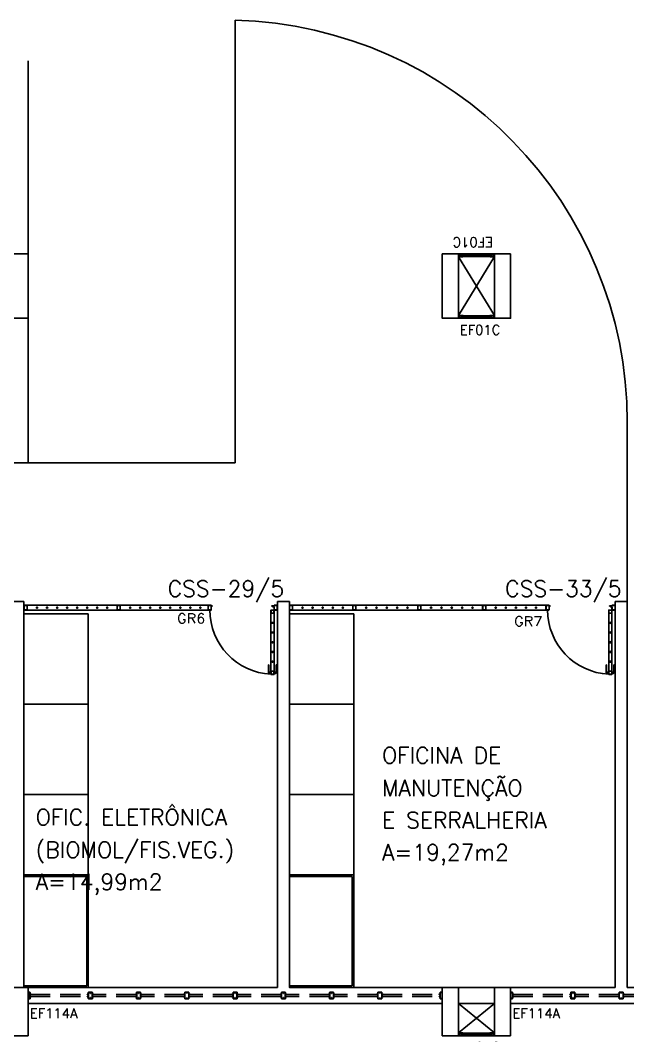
# Model space of a CAD drawing. Header units: millimetres. Extents: x 2046 to 2564, y 885 to 1120.
# Drawn here: x 2259.62 to 2267.17, y 949.25 to 961.88 of the extents above; entities that cross this region are included whole.
import ezdxf

# ---------------------------------------------------------------- set-up
doc = ezdxf.new("R2010")
doc.units = ezdxf.units.MM
doc.header["$LTSCALE"] = 10
doc.linetypes.add('HIDDEN', pattern=[0.375, 0.25, -0.125])
for name, color, linetype in [('AR-ALV', 2, 'Continuous'), ('AR-BANCADAS', 1, 'Continuous'), ('AR-ESQ', 1, 'Continuous'), ('AR-ESTC', 3, 'Continuous'), ('AR-PISO', 1, 'Continuous'), ('AR-PORTA', 1, 'Continuous'), ('AR-SHAFT', 1, 'Continuous'), ('BC- VISTA', 1, 'Continuous'), ('DT-ESQ-PERFIL CADEIRA-C', 2, 'Continuous'), ('DT-ESQ-PERFIL CADEIRA-V', 1, 'Continuous'), ('DT-ESQ-VENEZIANA-C', 1, 'Continuous'), ('DT-ESQ-VENEZIANA-V', 1, 'Continuous'), ('DT-ESQ-VIDRO-PROJ', 1, 'HIDDEN'), ('DT-TXTESQ', 2, 'Continuous'), ('DT-TXTMOD', 1, 'Continuous'), ('ENDEREÇO', 2, 'Continuous'), ('esq-c', 1, 'Continuous'), ('maçaneta', 1, 'Continuous'), ('mov', 1, 'Continuous'), ('PM-TXT', 2, 'Continuous'), ('porta-c', 1, 'Continuous'), ('porta-v', 2, 'Continuous'), ('Área', 2, 'Continuous')]:
    doc.layers.add(name, color=color, linetype=linetype)
doc.styles.add('S10', font='simplex.shx', dxfattribs={"height": 0.1})
doc.styles.add('S12', font='simplex.shx', dxfattribs={"width": 1.1, "height": 0.12})
doc.styles.add('UNB-100', font='simplex.shx', dxfattribs={"height": 0.2})
doc.styles.add('UNB1-100', font='simplex.shx', dxfattribs={"height": 0.2})

# ---------------------------------------------------------------- blocks, each defined once
blk = doc.blocks.new('gr6-met-01p')
at = {"layer": 'esq-c'}
for p, q in [((-3.15, 0.028), (-3.15, -0.028)), ((-3.148, 0.03), (-3.112, 0.03)), ((-3.112, 0.028), (-3.148, 0.028)), ((-3.148, -0.028), (-3.148, 0.028)), ((-3.112, -0.028), (-3.112, 0.028)), ((-3.11, 0.028), (-3.11, -0.028)), ((-1.993, 0.028), (-1.993, -0.028)), ((-1.991, -0.028), (-1.991, 0.028)), ((-1.99, 0.03), (-1.955, 0.03)), ((-1.955, 0.028), (-1.99, 0.028)), ((-1.954, -0.028), (-1.954, 0.028)), ((-1.953, 0.028), (-1.953, -0.028)), ((-0.861, 0.028), (-0.861, -0.028)), ((-0.859, -0.028), (-0.859, 0.028)), ((-0.858, 0.03), (-0.823, 0.03)), ((-0.823, 0.028), (-0.858, 0.028)), ((-0.822, 0.022), (-0.822, 0.028)), ((-0.822, -0.028), (-0.822, 0.018)), ((-0.821, 0.028), (-0.821, 0.022)), ((-0.821, 0.018), (-0.821, -0.028)), ((-0.82, 0.022), (-0.811, 0.022)), ((-0.82, 0.02), (-0.811, 0.02)), ((-0.811, 0.019), (-0.82, 0.019)), ((-0.041, 0.022), (-0.069, 0.022)), ((-0.041, 0.02), (-0.069, 0.02)), ((-0.069, 0.019), (-0.06, 0.019)), ((-0.059, 0.018), (-0.059, 0.012)), ((-0.058, 0.018), (-0.058, 0.012)), ((-0.041, 0.011), (-0.057, 0.011)), ((-0.041, 0.01), (-0.057, 0.01)), ((-0.04, 0.028), (-0.04, 0.022)), ((-0.04, 0.009), (-0.04, -0.028)), ((-0.002, 0.03), (-0.038, 0.03)), ((-0.038, 0.028), (-0.002, 0.028)), ((-0.038, 0.022), (-0.038, 0.028)), ((-0.038, -0.028), (-0.038, 0.009)), ((-0.002, -0.028), (-0.002, 0.028)), ((0, 0.028), (0, -0.028)), ((-3.112, -0.029), (-3.148, -0.029)), ((-3.148, -0.03), (-3.112, -0.03)), ((-1.955, -0.029), (-1.99, -0.029)), ((-1.99, -0.03), (-1.955, -0.03)), ((-0.823, -0.029), (-0.858, -0.029)), ((-0.858, -0.03), (-0.823, -0.03)), ((-0.081, -0.069), (-0.081, -0.033)), ((-0.043, -0.031), (-0.079, -0.031)), ((-0.079, -0.032), (-0.043, -0.032)), ((-0.079, -0.033), (-0.079, -0.069)), ((-0.079, -0.069), (-0.043, -0.069)), ((-0.043, -0.071), (-0.079, -0.071)), ((-0.042, -0.033), (-0.042, -0.069)), ((-0.041, -0.069), (-0.041, -0.033)), ((-0.038, -0.029), (-0.002, -0.029)), ((-0.002, -0.03), (-0.038, -0.03)), ((-0.081, -0.793), (-0.081, -0.829)), ((-0.043, -0.791), (-0.079, -0.791)), ((-0.079, -0.792), (-0.043, -0.792)), ((-0.079, -0.829), (-0.079, -0.793)), ((-0.079, -0.829), (-0.043, -0.829)), ((-0.043, -0.831), (-0.079, -0.831)), ((-0.042, -0.829), (-0.042, -0.793)), ((-0.041, -0.793), (-0.041, -0.829))]:
    blk.add_line(p, q, dxfattribs=at)
for centre, radius, start, end in [((-3.148, 0.028), 0.00225, 90, 180), ((-3.148, 0.028), 0.00075, 90, 180), ((-3.112, 0.028), 0.00225, 360, 90), ((-3.112, 0.028), 0.00075, 360, 90), ((-1.99, 0.028), 0.00225, 90, 180), ((-1.99, 0.028), 0.00075, 90, 180), ((-1.955, 0.028), 0.00225, 360, 90), ((-1.955, 0.028), 0.00075, 360, 90), ((-0.858, 0.028), 0.00225, 90, 180), ((-0.858, 0.028), 0.00075, 90, 180), ((-0.823, 0.028), 0.00225, 360, 90), ((-0.823, 0.028), 0.00075, 360, 90), ((-0.82, 0.022), 0.00225, 180, 270), ((-0.82, 0.018), 0.00225, 90, 180), ((-0.82, 0.022), 0.00075, 180, 270), ((-0.82, 0.018), 0.00075, 90, 180), ((-0.811, 0.02), 0.0015, 270, 90), ((-0.069, 0.02), 0.0015, 90, 270), ((-0.06, 0.018), 0.00225, 0, 90), ((-0.06, 0.018), 0.00075, 0, 90), ((-0.057, 0.012), 0.00225, 180, 270), ((-0.057, 0.012), 0.00075, 180, 270), ((-0.041, 0.022), 0.00225, 270.0025, 0), ((-0.041, 0.022), 0.00075, 270, 0), ((-0.041, 0.009), 0.00225, 0, 90), ((-0.041, 0.009), 0.00075, 0, 90), ((-0.038, 0.028), 0.00225, 90, 180), ((-0.038, 0.028), 0.00075, 90, 180), ((-0.002, 0.028), 0.00225, 360, 90), ((-0.002, 0.028), 0.00075, 360, 90), ((-3.148, -0.028), 0.00225, 180, 270), ((-3.148, -0.028), 0.00075, 180, 270), ((-3.112, -0.028), 0.00075, 270, 0), ((-3.112, -0.028), 0.00225, 270, 0), ((-1.99, -0.028), 0.00225, 180, 270), ((-1.99, -0.028), 0.00075, 180, 270), ((-1.955, -0.028), 0.00225, 270, 0), ((-1.955, -0.028), 0.00075, 270, 0), ((-0.858, -0.028), 0.00225, 180, 270), ((-0.858, -0.028), 0.00075, 180, 270), ((-0.823, -0.028), 0.00075, 270, 0), ((-0.823, -0.028), 0.00225, 270, 0), ((-0.079, -0.033), 0.00225, 90, 180), ((-0.079, -0.069), 0.00225, 180, 270), ((-0.079, -0.033), 0.00075, 90, 180), ((-0.079, -0.069), 0.00075, 180, 270), ((-0.043, -0.033), 0.00225, 360, 90), ((-0.043, -0.033), 0.00075, 360, 90), ((-0.043, -0.069), 0.00075, 270, 0), ((-0.043, -0.069), 0.00225, 270, 0), ((-0.038, -0.028), 0.00225, 180, 270), ((-0.038, -0.028), 0.00075, 180, 270), ((-0.002, -0.028), 0.00225, 270, 0), ((-0.002, -0.028), 0.00075, 270, 0), ((-0.079, -0.793), 0.00225, 90, 180), ((-0.079, -0.829), 0.00225, 180, 270), ((-0.079, -0.793), 0.00075, 90, 180), ((-0.079, -0.829), 0.00075, 180, 270), ((-0.043, -0.793), 0.00225, 360, 90), ((-0.043, -0.793), 0.00075, 360, 90), ((-0.043, -0.829), 0.00075, 270, 0), ((-0.043, -0.829), 0.00225, 270, 0)]:
    blk.add_arc(centre, radius, start, end, dxfattribs=at)
at = {"layer": 'maçaneta'}
for p, q in [((-0.111, -0.711), (-0.111, -0.811)), ((-0.106, -0.711), (-0.111, -0.711)), ((-0.106, -0.711), (-0.106, -0.811)), ((-0.016, -0.711), (-0.016, -0.811)), ((-0.016, -0.711), (-0.011, -0.711)), ((-0.011, -0.711), (-0.011, -0.811)), ((-0.106, -0.811), (-0.111, -0.811)), ((-0.111, -0.811), (-0.101, -0.821)), ((-0.081, -0.801), (-0.106, -0.801)), ((-0.081, -0.821), (-0.101, -0.821)), ((-0.041, -0.801), (-0.016, -0.801)), ((-0.041, -0.821), (-0.021, -0.821)), ((-0.011, -0.811), (-0.021, -0.821)), ((-0.016, -0.811), (-0.011, -0.811))]:
    blk.add_line(p, q, dxfattribs=at)
at = {"layer": 'mov'}
blk.add_arc((-0.039, -0.029), 0.801, 180.0063, 267.0203, dxfattribs=at)
at = {"layer": 'porta-c'}
for centre, radius in [((-2.988, 0), 0.0075), ((-2.988, 0), 0.005), ((-2.863, 0), 0.0075), ((-2.863, 0), 0.005), ((-2.738, 0), 0.0075), ((-2.738, 0), 0.005), ((-2.614, 0), 0.0075), ((-2.614, 0), 0.005), ((-2.489, 0), 0.0075), ((-2.489, 0), 0.005), ((-2.364, 0), 0.0075), ((-2.364, 0), 0.005), ((-2.24, 0), 0.0075), ((-2.24, 0), 0.005), ((-2.115, 0), 0.0075), ((-2.115, 0), 0.005), ((-1.83, 0), 0.0075), ((-1.83, 0), 0.005), ((-1.705, 0), 0.0075), ((-1.705, 0), 0.005), ((-1.581, 0), 0.0075), ((-1.581, 0), 0.005), ((-1.456, 0), 0.0075), ((-1.456, 0), 0.005), ((-1.332, 0), 0.0075), ((-1.332, 0), 0.005), ((-1.207, 0), 0.0075), ((-1.207, 0), 0.005), ((-1.082, 0), 0.0075), ((-1.082, 0), 0.005), ((-0.958, 0), 0.0075), ((-0.958, 0), 0.005), ((-0.061, -0.189), 0.0075), ((-0.061, -0.189), 0.005), ((-0.061, -0.31), 0.0075), ((-0.061, -0.31), 0.005), ((-0.061, -0.431), 0.0075), ((-0.061, -0.431), 0.005), ((-0.061, -0.551), 0.0075), ((-0.061, -0.551), 0.005), ((-0.061, -0.672), 0.0075), ((-0.061, -0.672), 0.005)]:
    blk.add_circle(centre, radius, dxfattribs=at)
at = {"layer": 'porta-v'}
for p, q in [((-1.99, 0.03), (-3.112, 0.03)), ((-0.859, 0.03), (-1.955, 0.03)), ((-1.99, -0.03), (-3.112, -0.03)), ((-0.859, -0.03), (-1.955, -0.03)), ((-0.081, -0.069), (-0.081, -0.793)), ((-0.041, -0.069), (-0.041, -0.793))]:
    blk.add_line(p, q, dxfattribs=at)
at = {"layer": 'PM-TXT', "style": 'S12', "width": 1.1}
blk.add_attdef('GR', (-0.422, -0.31), '', height=0.12, dxfattribs=at)
at = {"layer": 'PM-TXT', "style": 'S12', "width": 1.1, "flags": 1}
for tag, p in [('LARGURA', (-0.422, -0.51)), ('FERRAGEM', (-0.422, -0.714))]:
    blk.add_attdef(tag, p, '', height=0.12, dxfattribs=at)
blk = doc.blocks.new('gr7-met-01p')
at = {"layer": 'esq-c'}
for p, q in [((-4.05, 0.028), (-4.05, -0.028)), ((-4.048, 0.03), (-4.012, 0.03)), ((-4.012, 0.028), (-4.048, 0.028)), ((-4.048, -0.028), (-4.048, 0.028)), ((-4.012, -0.028), (-4.012, 0.028)), ((-4.01, 0.028), (-4.01, -0.028)), ((-3.263, 0.028), (-3.263, -0.028)), ((-3.261, -0.028), (-3.261, 0.028)), ((-3.26, 0.03), (-3.225, 0.03)), ((-3.225, 0.028), (-3.26, 0.028)), ((-3.224, -0.028), (-3.224, 0.028)), ((-3.223, 0.028), (-3.223, -0.028)), ((-2.455, 0.028), (-2.455, -0.028)), ((-2.454, -0.028), (-2.454, 0.028)), ((-2.453, 0.03), (-2.418, 0.03)), ((-2.418, 0.028), (-2.453, 0.028)), ((-2.417, -0.028), (-2.417, 0.028)), ((-2.415, 0.028), (-2.415, -0.028)), ((-1.648, 0.028), (-1.648, -0.028)), ((-1.647, -0.028), (-1.647, 0.028)), ((-1.646, 0.03), (-1.61, 0.03)), ((-1.61, 0.028), (-1.646, 0.028)), ((-1.61, -0.028), (-1.61, 0.028)), ((-1.608, 0.028), (-1.608, -0.028)), ((-0.861, 0.028), (-0.861, -0.028)), ((-0.859, -0.028), (-0.859, 0.028)), ((-0.858, 0.03), (-0.823, 0.03)), ((-0.823, 0.028), (-0.858, 0.028)), ((-0.822, 0.022), (-0.822, 0.028)), ((-0.822, -0.028), (-0.822, 0.018)), ((-0.821, 0.028), (-0.821, 0.022)), ((-0.821, 0.018), (-0.821, -0.028)), ((-0.82, 0.022), (-0.811, 0.022)), ((-0.82, 0.02), (-0.811, 0.02)), ((-0.811, 0.019), (-0.82, 0.019)), ((-0.041, 0.022), (-0.069, 0.022)), ((-0.041, 0.02), (-0.069, 0.02)), ((-0.069, 0.019), (-0.06, 0.019)), ((-0.059, 0.018), (-0.059, 0.012)), ((-0.058, 0.018), (-0.058, 0.012)), ((-0.041, 0.011), (-0.057, 0.011)), ((-0.041, 0.01), (-0.057, 0.01)), ((-0.04, 0.028), (-0.04, 0.022)), ((-0.04, 0.009), (-0.04, -0.028)), ((-0.002, 0.03), (-0.038, 0.03)), ((-0.038, 0.028), (-0.002, 0.028)), ((-0.038, 0.022), (-0.038, 0.028)), ((-0.038, -0.028), (-0.038, 0.009)), ((-0.002, -0.028), (-0.002, 0.028)), ((0, 0.028), (0, -0.028)), ((-4.012, -0.029), (-4.048, -0.029)), ((-4.048, -0.03), (-4.012, -0.03)), ((-3.225, -0.029), (-3.26, -0.029)), ((-3.26, -0.03), (-3.225, -0.03)), ((-2.418, -0.029), (-2.453, -0.029)), ((-2.453, -0.03), (-2.418, -0.03)), ((-1.61, -0.029), (-1.646, -0.029)), ((-1.646, -0.03), (-1.61, -0.03)), ((-0.823, -0.029), (-0.858, -0.029)), ((-0.858, -0.03), (-0.823, -0.03)), ((-0.081, -0.069), (-0.081, -0.033)), ((-0.043, -0.031), (-0.079, -0.031)), ((-0.079, -0.032), (-0.043, -0.032)), ((-0.079, -0.033), (-0.079, -0.069)), ((-0.079, -0.069), (-0.043, -0.069)), ((-0.043, -0.071), (-0.079, -0.071)), ((-0.042, -0.033), (-0.042, -0.069)), ((-0.041, -0.069), (-0.041, -0.033)), ((-0.038, -0.029), (-0.002, -0.029)), ((-0.002, -0.03), (-0.038, -0.03)), ((-0.081, -0.793), (-0.081, -0.829)), ((-0.043, -0.791), (-0.079, -0.791)), ((-0.079, -0.792), (-0.043, -0.792)), ((-0.079, -0.829), (-0.079, -0.793)), ((-0.079, -0.829), (-0.043, -0.829)), ((-0.043, -0.831), (-0.079, -0.831)), ((-0.042, -0.829), (-0.042, -0.793)), ((-0.041, -0.793), (-0.041, -0.829))]:
    blk.add_line(p, q, dxfattribs=at)
for centre, radius, start, end in [((-4.048, 0.028), 0.00225, 90, 180), ((-4.048, 0.028), 0.00075, 90, 180), ((-4.012, 0.028), 0.00225, 360, 90), ((-4.012, 0.028), 0.00075, 360, 90), ((-3.26, 0.028), 0.00225, 90, 180), ((-3.26, 0.028), 0.00075, 90, 180), ((-3.225, 0.028), 0.00225, 360, 90), ((-3.225, 0.028), 0.00075, 360, 90), ((-2.453, 0.028), 0.00225, 90, 180), ((-2.453, 0.028), 0.00075, 90, 180), ((-2.418, 0.028), 0.00225, 360, 90), ((-2.418, 0.028), 0.00075, 360, 90), ((-1.646, 0.028), 0.00225, 90, 180), ((-1.646, 0.028), 0.00075, 90, 180), ((-1.61, 0.028), 0.00225, 360, 90), ((-1.61, 0.028), 0.00075, 360, 90), ((-0.858, 0.028), 0.00225, 90, 180), ((-0.858, 0.028), 0.00075, 90, 180), ((-0.823, 0.028), 0.00225, 360, 90), ((-0.823, 0.028), 0.00075, 360, 90), ((-0.82, 0.022), 0.00225, 180, 270), ((-0.82, 0.018), 0.00225, 90, 180), ((-0.82, 0.022), 0.00075, 180, 270), ((-0.82, 0.018), 0.00075, 90, 180), ((-0.811, 0.02), 0.0015, 270, 90), ((-0.069, 0.02), 0.0015, 90, 270), ((-0.06, 0.018), 0.00225, 0, 90), ((-0.06, 0.018), 0.00075, 0, 90), ((-0.057, 0.012), 0.00225, 180, 270), ((-0.057, 0.012), 0.00075, 180, 270), ((-0.041, 0.022), 0.00225, 270.0025, 0), ((-0.041, 0.022), 0.00075, 270, 0), ((-0.041, 0.009), 0.00225, 0, 90), ((-0.041, 0.009), 0.00075, 0, 90), ((-0.038, 0.028), 0.00225, 90, 180), ((-0.038, 0.028), 0.00075, 90, 180), ((-0.002, 0.028), 0.00225, 360, 90), ((-0.002, 0.028), 0.00075, 360, 90), ((-4.048, -0.028), 0.00225, 180, 270), ((-4.048, -0.028), 0.00075, 180, 270), ((-4.012, -0.028), 0.00075, 270, 0), ((-4.012, -0.028), 0.00225, 270, 0), ((-3.26, -0.028), 0.00225, 180, 270), ((-3.26, -0.028), 0.00075, 180, 270), ((-3.225, -0.028), 0.00075, 270, 0), ((-3.225, -0.028), 0.00225, 270, 0), ((-2.453, -0.028), 0.00225, 180, 270), ((-2.453, -0.028), 0.00075, 180, 270), ((-2.418, -0.028), 0.00075, 270, 0), ((-2.418, -0.028), 0.00225, 270, 0), ((-1.646, -0.028), 0.00225, 180, 270), ((-1.646, -0.028), 0.00075, 180, 270), ((-1.61, -0.028), 0.00075, 270, 0), ((-1.61, -0.028), 0.00225, 270, 0), ((-0.858, -0.028), 0.00225, 180, 270), ((-0.858, -0.028), 0.00075, 180, 270), ((-0.823, -0.028), 0.00075, 270, 0), ((-0.823, -0.028), 0.00225, 270, 0), ((-0.079, -0.033), 0.00225, 90, 180), ((-0.079, -0.069), 0.00225, 180, 270), ((-0.079, -0.033), 0.00075, 90, 180), ((-0.079, -0.069), 0.00075, 180, 270), ((-0.043, -0.033), 0.00225, 360, 90), ((-0.043, -0.033), 0.00075, 360, 90), ((-0.043, -0.069), 0.00075, 270, 0), ((-0.043, -0.069), 0.00225, 270, 0), ((-0.038, -0.028), 0.00225, 180, 270), ((-0.038, -0.028), 0.00075, 180, 270), ((-0.002, -0.028), 0.00225, 270, 0), ((-0.002, -0.028), 0.00075, 270, 0), ((-0.079, -0.793), 0.00225, 90, 180), ((-0.079, -0.829), 0.00225, 180, 270), ((-0.079, -0.793), 0.00075, 90, 180), ((-0.079, -0.829), 0.00075, 180, 270), ((-0.043, -0.793), 0.00225, 360, 90), ((-0.043, -0.793), 0.00075, 360, 90), ((-0.043, -0.829), 0.00075, 270, 0), ((-0.043, -0.829), 0.00225, 270, 0)]:
    blk.add_arc(centre, radius, start, end, dxfattribs=at)
at = {"layer": 'maçaneta'}
for p, q in [((-0.111, -0.711), (-0.111, -0.811)), ((-0.106, -0.711), (-0.111, -0.711)), ((-0.106, -0.711), (-0.106, -0.811)), ((-0.016, -0.711), (-0.016, -0.811)), ((-0.016, -0.711), (-0.011, -0.711)), ((-0.011, -0.711), (-0.011, -0.811)), ((-0.106, -0.811), (-0.111, -0.811)), ((-0.111, -0.811), (-0.101, -0.821)), ((-0.081, -0.801), (-0.106, -0.801)), ((-0.081, -0.821), (-0.101, -0.821)), ((-0.041, -0.801), (-0.016, -0.801)), ((-0.041, -0.821), (-0.021, -0.821)), ((-0.011, -0.811), (-0.021, -0.821)), ((-0.016, -0.811), (-0.011, -0.811))]:
    blk.add_line(p, q, dxfattribs=at)
at = {"layer": 'mov'}
blk.add_arc((-0.039, -0.029), 0.801, 180.0063, 267.0203, dxfattribs=at)
at = {"layer": 'porta-c'}
for centre, radius in [((-3.887, 0), 0.0075), ((-3.887, 0), 0.005), ((-3.762, 0), 0.0075), ((-3.762, 0), 0.005), ((-3.636, 0), 0.0075), ((-3.636, 0), 0.005), ((-3.511, 0), 0.0075), ((-3.511, 0), 0.005), ((-3.386, 0), 0.0075), ((-3.386, 0), 0.005), ((-3.096, 0), 0.0075), ((-3.096, 0), 0.005), ((-2.968, 0), 0.0075), ((-2.968, 0), 0.005), ((-2.839, 0), 0.0075), ((-2.839, 0), 0.005), ((-2.71, 0), 0.0075), ((-2.71, 0), 0.005), ((-2.582, 0), 0.0075), ((-2.582, 0), 0.005), ((-2.289, 0), 0.0075), ((-2.289, 0), 0.005), ((-2.16, 0), 0.0075), ((-2.16, 0), 0.005), ((-2.032, 0), 0.0075), ((-2.032, 0), 0.005), ((-1.903, 0), 0.0075), ((-1.903, 0), 0.005), ((-1.774, 0), 0.0075), ((-1.774, 0), 0.005), ((-1.485, 0), 0.0075), ((-1.485, 0), 0.005), ((-1.36, 0), 0.0075), ((-1.36, 0), 0.005), ((-1.234, 0), 0.0075), ((-1.234, 0), 0.005), ((-1.109, 0), 0.0075), ((-1.109, 0), 0.005), ((-0.984, 0), 0.0075), ((-0.984, 0), 0.005), ((-0.061, -0.189), 0.0075), ((-0.061, -0.189), 0.005), ((-0.061, -0.31), 0.0075), ((-0.061, -0.31), 0.005), ((-0.061, -0.431), 0.0075), ((-0.061, -0.431), 0.005), ((-0.061, -0.551), 0.0075), ((-0.061, -0.551), 0.005), ((-0.061, -0.672), 0.0075), ((-0.061, -0.672), 0.005)]:
    blk.add_circle(centre, radius, dxfattribs=at)
at = {"layer": 'porta-v'}
for p, q in [((-3.26, 0.03), (-4.012, 0.03)), ((-2.453, 0.03), (-3.225, 0.03)), ((-1.646, 0.03), (-2.418, 0.03)), ((-0.858, 0.03), (-1.61, 0.03)), ((-3.26, -0.03), (-4.012, -0.03)), ((-2.453, -0.03), (-3.225, -0.03)), ((-1.646, -0.03), (-2.418, -0.03)), ((-0.858, -0.03), (-1.61, -0.03)), ((-0.081, -0.069), (-0.081, -0.793)), ((-0.041, -0.069), (-0.041, -0.793))]:
    blk.add_line(p, q, dxfattribs=at)
at = {"layer": 'PM-TXT', "style": 'S12', "width": 1.1}
blk.add_attdef('GR', (-0.422, -0.276), '', height=0.12, dxfattribs=at)
at = {"layer": 'PM-TXT', "style": 'S12', "width": 1.1, "flags": 1}
for tag, p in [('LARGURA', (-0.422, -0.476)), ('FERRAGEM', (-0.422, -0.681))]:
    blk.add_attdef(tag, p, '', height=0.12, dxfattribs=at)
blk = doc.blocks.new('EF114A-P')
at = {"layer": 'DT-ESQ-VIDRO-PROJ', "ltscale": 0.1}
for p, q in [((0.026, -0.087), (0.748, -0.087)), ((0.026, -0.113), (0.748, -0.113)), ((0.026, -0.114), (0.748, -0.114)), ((1.348, -0.087), (0.801, -0.087)), ((1.348, -0.113), (0.801, -0.113)), ((1.348, -0.114), (0.801, -0.114)), ((1.948, -0.087), (1.401, -0.087)), ((1.948, -0.113), (1.401, -0.113)), ((1.948, -0.114), (1.401, -0.114)), ((2.548, -0.087), (2.001, -0.087)), ((2.548, -0.113), (2.001, -0.113)), ((2.548, -0.114), (2.001, -0.114)), ((3.148, -0.087), (2.601, -0.087)), ((3.148, -0.113), (2.601, -0.113)), ((3.148, -0.114), (2.601, -0.114)), ((3.748, -0.087), (3.201, -0.087)), ((3.748, -0.113), (3.201, -0.113)), ((3.748, -0.114), (3.201, -0.114)), ((4.348, -0.087), (3.801, -0.087)), ((4.348, -0.113), (3.801, -0.113)), ((4.348, -0.114), (3.801, -0.114)), ((4.401, -0.087), (5.123, -0.087)), ((4.401, -0.113), (5.123, -0.113)), ((4.401, -0.114), (5.123, -0.114))]:
    blk.add_line(p, q, dxfattribs=at)
for points in [[(0.025, -0.123), (0.025, -0.086), (0.038, -0.086, 1), (0.038, -0.083), (0.025, -0.083), (0.025, -0.062, 0.414214), (0.023, -0.06), (0.001, -0.06, 0.414214), (0, -0.062), (0, -0.075), (0.001, -0.075), (0.001, -0.062), (0.023, -0.062), (0.023, -0.083, 0.414214), (0.025, -0.084, 0.414214), (0.023, -0.086), (0.023, -0.123), (0.023, -0.139), (0.001, -0.139), (0.001, -0.125), (0, -0.125), (0, -0.139, 0.414214), (0.001, -0.14), (0.023, -0.14, 0.414214), (0.025, -0.139)], [(0.04, -0.086), (0.026, -0.086, 0.414214), (0.025, -0.087), (0.025, -0.114, 0.414214), (0.026, -0.116), (0.04, -0.116), (0.04, -0.114), (0.026, -0.114), (0.026, -0.087), (0.04, -0.087)], [(0.75, -0.123), (0.75, -0.086), (0.737, -0.086, -1), (0.737, -0.083), (0.75, -0.083), (0.75, -0.062, -0.414214), (0.751, -0.06), (0.773, -0.06, -0.414214), (0.775, -0.062), (0.775, -0.075), (0.773, -0.075), (0.773, -0.062), (0.751, -0.062), (0.751, -0.083, -0.414214), (0.75, -0.084, -0.414214), (0.751, -0.086), (0.751, -0.123), (0.751, -0.139), (0.773, -0.139), (0.773, -0.125), (0.775, -0.125), (0.775, -0.139, -0.414214), (0.773, -0.14), (0.751, -0.14, -0.414214), (0.75, -0.139)], [(0.735, -0.086), (0.748, -0.086, -0.414214), (0.75, -0.087), (0.75, -0.114, -0.414214), (0.748, -0.116), (0.735, -0.116), (0.735, -0.114), (0.748, -0.114), (0.748, -0.087), (0.735, -0.087)], [(0.8, -0.123), (0.8, -0.086), (0.813, -0.086, 1), (0.813, -0.083), (0.8, -0.083), (0.8, -0.062, 0.414214), (0.798, -0.06), (0.776, -0.06, 0.414214), (0.775, -0.062), (0.775, -0.075), (0.776, -0.075), (0.776, -0.062), (0.798, -0.062), (0.798, -0.083, 0.414214), (0.8, -0.084, 0.414214), (0.798, -0.086), (0.798, -0.123), (0.798, -0.139), (0.776, -0.139), (0.776, -0.125), (0.775, -0.125), (0.775, -0.139, 0.414214), (0.776, -0.14), (0.798, -0.14, 0.414214), (0.8, -0.139)], [(0.815, -0.086), (0.801, -0.086, 0.414214), (0.8, -0.087), (0.8, -0.114, 0.414214), (0.801, -0.116), (0.815, -0.116), (0.815, -0.114), (0.801, -0.114), (0.801, -0.087), (0.815, -0.087)], [(1.35, -0.123), (1.35, -0.086), (1.336, -0.086, -1), (1.336, -0.083), (1.35, -0.083), (1.35, -0.062, -0.414214), (1.351, -0.06), (1.373, -0.06, -0.414214), (1.375, -0.062), (1.375, -0.075), (1.373, -0.075), (1.373, -0.062), (1.351, -0.062), (1.351, -0.083, -0.414214), (1.35, -0.084, -0.414214), (1.351, -0.086), (1.351, -0.123), (1.351, -0.139), (1.373, -0.139), (1.373, -0.125), (1.375, -0.125), (1.375, -0.139, -0.414214), (1.373, -0.14), (1.351, -0.14, -0.414214), (1.35, -0.139)], [(1.335, -0.086), (1.348, -0.086, -0.414214), (1.35, -0.087), (1.35, -0.114, -0.414214), (1.348, -0.116), (1.335, -0.116), (1.335, -0.114), (1.348, -0.114), (1.348, -0.087), (1.335, -0.087)], [(1.4, -0.123), (1.4, -0.086), (1.413, -0.086, 1), (1.413, -0.083), (1.4, -0.083), (1.4, -0.062, 0.414214), (1.398, -0.06), (1.376, -0.06, 0.414214), (1.375, -0.062), (1.375, -0.075), (1.376, -0.075), (1.376, -0.062), (1.398, -0.062), (1.398, -0.083, 0.414214), (1.4, -0.084, 0.414214), (1.398, -0.086), (1.398, -0.123), (1.398, -0.139), (1.376, -0.139), (1.376, -0.125), (1.375, -0.125), (1.375, -0.139, 0.414214), (1.376, -0.14), (1.398, -0.14, 0.414214), (1.4, -0.139)], [(1.415, -0.086), (1.401, -0.086, 0.414214), (1.4, -0.087), (1.4, -0.114, 0.414214), (1.401, -0.116), (1.415, -0.116), (1.415, -0.114), (1.401, -0.114), (1.401, -0.087), (1.415, -0.087)], [(1.95, -0.123), (1.95, -0.086), (1.936, -0.086, -1), (1.936, -0.083), (1.95, -0.083), (1.95, -0.062, -0.414214), (1.951, -0.06), (1.973, -0.06, -0.414214), (1.975, -0.062), (1.975, -0.075), (1.973, -0.075), (1.973, -0.062), (1.951, -0.062), (1.951, -0.083, -0.414214), (1.95, -0.084, -0.414214), (1.951, -0.086), (1.951, -0.123), (1.951, -0.139), (1.973, -0.139), (1.973, -0.125), (1.975, -0.125), (1.975, -0.139, -0.414214), (1.973, -0.14), (1.951, -0.14, -0.414214), (1.95, -0.139)], [(1.935, -0.086), (1.948, -0.086, -0.414214), (1.95, -0.087), (1.95, -0.114, -0.414214), (1.948, -0.116), (1.935, -0.116), (1.935, -0.114), (1.948, -0.114), (1.948, -0.087), (1.935, -0.087)], [(2, -0.123), (2, -0.086), (2.013, -0.086, 1), (2.013, -0.083), (2, -0.083), (2, -0.062, 0.414214), (1.998, -0.06), (1.976, -0.06, 0.414214), (1.975, -0.062), (1.975, -0.075), (1.976, -0.075), (1.976, -0.062), (1.998, -0.062), (1.998, -0.083, 0.414214), (2, -0.084, 0.414214), (1.998, -0.086), (1.998, -0.123), (1.998, -0.139), (1.976, -0.139), (1.976, -0.125), (1.975, -0.125), (1.975, -0.139, 0.414214), (1.976, -0.14), (1.998, -0.14, 0.414214), (2, -0.139)], [(2.015, -0.086), (2.001, -0.086, 0.414214), (2, -0.087), (2, -0.114, 0.414214), (2.001, -0.116), (2.015, -0.116), (2.015, -0.114), (2.001, -0.114), (2.001, -0.087), (2.015, -0.087)], [(2.55, -0.123), (2.55, -0.086), (2.536, -0.086, -1), (2.536, -0.083), (2.55, -0.083), (2.55, -0.062, -0.414214), (2.551, -0.06), (2.573, -0.06, -0.414214), (2.575, -0.062), (2.575, -0.075), (2.573, -0.075), (2.573, -0.062), (2.551, -0.062), (2.551, -0.083, -0.414214), (2.55, -0.084, -0.414214), (2.551, -0.086), (2.551, -0.123), (2.551, -0.139), (2.573, -0.139), (2.573, -0.125), (2.575, -0.125), (2.575, -0.139, -0.414214), (2.573, -0.14), (2.551, -0.14, -0.414214), (2.55, -0.139)], [(2.535, -0.086), (2.548, -0.086, -0.414214), (2.55, -0.087), (2.55, -0.114, -0.414214), (2.548, -0.116), (2.535, -0.116), (2.535, -0.114), (2.548, -0.114), (2.548, -0.087), (2.535, -0.087)], [(2.6, -0.123), (2.6, -0.086), (2.613, -0.086, 1), (2.613, -0.083), (2.6, -0.083), (2.6, -0.062, 0.414214), (2.598, -0.06), (2.576, -0.06, 0.414214), (2.575, -0.062), (2.575, -0.075), (2.576, -0.075), (2.576, -0.062), (2.598, -0.062), (2.598, -0.083, 0.414214), (2.6, -0.084, 0.414214), (2.598, -0.086), (2.598, -0.123), (2.598, -0.139), (2.576, -0.139), (2.576, -0.125), (2.575, -0.125), (2.575, -0.139, 0.414214), (2.576, -0.14), (2.598, -0.14, 0.414214), (2.6, -0.139)], [(2.615, -0.086), (2.601, -0.086, 0.414214), (2.6, -0.087), (2.6, -0.114, 0.414214), (2.601, -0.116), (2.615, -0.116), (2.615, -0.114), (2.601, -0.114), (2.601, -0.087), (2.615, -0.087)], [(3.15, -0.123), (3.15, -0.086), (3.136, -0.086, -1), (3.136, -0.083), (3.15, -0.083), (3.15, -0.062, -0.414214), (3.151, -0.06), (3.173, -0.06, -0.414214), (3.175, -0.062), (3.175, -0.075), (3.173, -0.075), (3.173, -0.062), (3.151, -0.062), (3.151, -0.083, -0.414214), (3.15, -0.084, -0.414214), (3.151, -0.086), (3.151, -0.123), (3.151, -0.139), (3.173, -0.139), (3.173, -0.125), (3.175, -0.125), (3.175, -0.139, -0.414214), (3.173, -0.14), (3.151, -0.14, -0.414214), (3.15, -0.139)], [(3.135, -0.086), (3.148, -0.086, -0.414214), (3.15, -0.087), (3.15, -0.114, -0.414214), (3.148, -0.116), (3.135, -0.116), (3.135, -0.114), (3.148, -0.114), (3.148, -0.087), (3.135, -0.087)], [(3.2, -0.123), (3.2, -0.086), (3.213, -0.086, 1), (3.213, -0.083), (3.2, -0.083), (3.2, -0.062, 0.414214), (3.198, -0.06), (3.176, -0.06, 0.414214), (3.175, -0.062), (3.175, -0.075), (3.176, -0.075), (3.176, -0.062), (3.198, -0.062), (3.198, -0.083, 0.414214), (3.2, -0.084, 0.414214), (3.198, -0.086), (3.198, -0.123), (3.198, -0.139), (3.176, -0.139), (3.176, -0.125), (3.175, -0.125), (3.175, -0.139, 0.414214), (3.176, -0.14), (3.198, -0.14, 0.414214), (3.2, -0.139)], [(3.215, -0.086), (3.201, -0.086, 0.414214), (3.2, -0.087), (3.2, -0.114, 0.414214), (3.201, -0.116), (3.215, -0.116), (3.215, -0.114), (3.201, -0.114), (3.201, -0.087), (3.215, -0.087)], [(3.75, -0.123), (3.75, -0.086), (3.736, -0.086, -1), (3.736, -0.083), (3.75, -0.083), (3.75, -0.062, -0.414214), (3.751, -0.06), (3.773, -0.06, -0.414214), (3.775, -0.062), (3.775, -0.075), (3.773, -0.075), (3.773, -0.062), (3.751, -0.062), (3.751, -0.083, -0.414214), (3.75, -0.084, -0.414214), (3.751, -0.086), (3.751, -0.123), (3.751, -0.139), (3.773, -0.139), (3.773, -0.125), (3.775, -0.125), (3.775, -0.139, -0.414214), (3.773, -0.14), (3.751, -0.14, -0.414214), (3.75, -0.139)], [(3.735, -0.086), (3.748, -0.086, -0.414214), (3.75, -0.087), (3.75, -0.114, -0.414214), (3.748, -0.116), (3.735, -0.116), (3.735, -0.114), (3.748, -0.114), (3.748, -0.087), (3.735, -0.087)], [(3.8, -0.123), (3.8, -0.086), (3.813, -0.086, 1), (3.813, -0.083), (3.8, -0.083), (3.8, -0.062, 0.414214), (3.798, -0.06), (3.776, -0.06, 0.414214), (3.775, -0.062), (3.775, -0.075), (3.776, -0.075), (3.776, -0.062), (3.798, -0.062), (3.798, -0.083, 0.414214), (3.8, -0.084, 0.414214), (3.798, -0.086), (3.798, -0.123), (3.798, -0.139), (3.776, -0.139), (3.776, -0.125), (3.775, -0.125), (3.775, -0.139, 0.414214), (3.776, -0.14), (3.798, -0.14, 0.414214), (3.8, -0.139)], [(3.815, -0.086), (3.801, -0.086, 0.414214), (3.8, -0.087), (3.8, -0.114, 0.414214), (3.801, -0.116), (3.815, -0.116), (3.815, -0.114), (3.801, -0.114), (3.801, -0.087), (3.815, -0.087)], [(4.35, -0.123), (4.35, -0.086), (4.336, -0.086, -1), (4.336, -0.083), (4.35, -0.083), (4.35, -0.062, -0.414214), (4.351, -0.06), (4.373, -0.06, -0.414214), (4.375, -0.062), (4.375, -0.075), (4.373, -0.075), (4.373, -0.062), (4.351, -0.062), (4.351, -0.083, -0.414214), (4.35, -0.084, -0.414214), (4.351, -0.086), (4.351, -0.123), (4.351, -0.139), (4.373, -0.139), (4.373, -0.125), (4.375, -0.125), (4.375, -0.139, -0.414214), (4.373, -0.14), (4.351, -0.14, -0.414214), (4.35, -0.139)], [(4.335, -0.086), (4.348, -0.086, -0.414214), (4.35, -0.087), (4.35, -0.114, -0.414214), (4.348, -0.116), (4.335, -0.116), (4.335, -0.114), (4.348, -0.114), (4.348, -0.087), (4.335, -0.087)], [(4.4, -0.123), (4.4, -0.086), (4.413, -0.086, 1), (4.413, -0.083), (4.4, -0.083), (4.4, -0.062, 0.414214), (4.398, -0.06), (4.376, -0.06, 0.414214), (4.375, -0.062), (4.375, -0.075), (4.376, -0.075), (4.376, -0.062), (4.398, -0.062), (4.398, -0.083, 0.414214), (4.4, -0.084, 0.414214), (4.398, -0.086), (4.398, -0.123), (4.398, -0.139), (4.376, -0.139), (4.376, -0.125), (4.375, -0.125), (4.375, -0.139, 0.414214), (4.376, -0.14), (4.398, -0.14, 0.414214), (4.4, -0.139)], [(4.415, -0.086), (4.401, -0.086, 0.414214), (4.4, -0.087), (4.4, -0.114, 0.414214), (4.401, -0.116), (4.415, -0.116), (4.415, -0.114), (4.401, -0.114), (4.401, -0.087), (4.415, -0.087)], [(5.125, -0.123), (5.125, -0.086), (5.111, -0.086, -1), (5.111, -0.083), (5.125, -0.083), (5.125, -0.062, -0.414214), (5.126, -0.06), (5.148, -0.06, -0.414214), (5.15, -0.062), (5.15, -0.075), (5.148, -0.075), (5.148, -0.062), (5.126, -0.062), (5.126, -0.083, -0.414214), (5.125, -0.084, -0.414214), (5.126, -0.086), (5.126, -0.123), (5.126, -0.139), (5.148, -0.139), (5.148, -0.125), (5.15, -0.125), (5.15, -0.139, -0.414214), (5.148, -0.14), (5.126, -0.14, -0.414214), (5.125, -0.139)], [(5.11, -0.086), (5.123, -0.086, -0.414214), (5.125, -0.087), (5.125, -0.114, -0.414214), (5.123, -0.116), (5.11, -0.116), (5.11, -0.114), (5.123, -0.114), (5.123, -0.087), (5.11, -0.087)]]:
    blk.add_lwpolyline(points, format="xyb", close=True, dxfattribs=at)
for points in [[(0.025, -0.084), (0.038, -0.084)], [(0.75, -0.084), (0.737, -0.084)], [(0.8, -0.084), (0.813, -0.084)], [(1.35, -0.084), (1.336, -0.084)], [(1.4, -0.084), (1.413, -0.084)], [(1.95, -0.084), (1.936, -0.084)], [(2, -0.084), (2.013, -0.084)], [(2.55, -0.084), (2.536, -0.084)], [(2.6, -0.084), (2.613, -0.084)], [(3.15, -0.084), (3.136, -0.084)], [(3.2, -0.084), (3.213, -0.084)], [(3.75, -0.084), (3.736, -0.084)], [(3.8, -0.084), (3.813, -0.084)], [(4.35, -0.084), (4.336, -0.084)], [(4.4, -0.084), (4.413, -0.084)], [(5.125, -0.084), (5.111, -0.084)]]:
    blk.add_lwpolyline(points, dxfattribs=at)
at = {"layer": 'DT-TXTESQ', "ltscale": 0.1, "style": 'S12'}
blk.add_text('EF114A', height=0.12, dxfattribs=at).set_placement((0.023, -0.38))
at = {"layer": 'DT-TXTMOD', "ltscale": 0.1, "style": 'S10', "flags": 3}
for tag, p in [('M18', (0.025, -0.28)), ('M19', (0.425, -0.28)), ('M20', (0.827, -0.28)), ('M21', (1.229, -0.28)), ('M22', (1.631, -0.28)), ('M23', (2.032, -0.28)), ('M24', (2.434, -0.28)), ('M25', (2.836, -0.28)), ('M26', (3.238, -0.28))]:
    blk.add_attdef(tag, p, '', height=0.1, dxfattribs=at)
blk = doc.blocks.new('BCP09')
at = {"layer": 'BC- VISTA'}
blk.add_lwpolyline([(0.8, 0), (0.8, -1.125), (0, -1.125), (0, 0)], close=True, dxfattribs=at)
blk = doc.blocks.new('BCP02')
at = {"layer": 'BC- VISTA'}
for p, q in [((0, -0.02), (0.78, -0.02)), ((0.78, -0.02), (0.78, -1.38)), ((0.78, -1.38), (0, -1.38))]:
    blk.add_line(p, q, dxfattribs=at)
blk.add_lwpolyline([(0.8, 0), (0.8, -1.4), (0, -1.4), (0, 0)], close=True, dxfattribs=at)
blk = doc.blocks.new('BCP07')
at = {"layer": 'BC- VISTA'}
blk.add_lwpolyline([(0.8, 0), (0.8, -1), (0, -1), (0, 0)], close=True, dxfattribs=at)
blk = doc.blocks.new('EF01C-P')
at = {"layer": 'DT-ESQ-PERFIL CADEIRA-C', "ltscale": 0.1}
for points in [[(0.01, 0.002), (0.01, 0.003), (0.002, 0.003, 1), (0.002, 0), (0.015, 0, 0.414214), (0.016, 0.002), (0.016, 0.033), (0.043, 0.033)], [(0.043, 0.006), (0.018, 0.006), (0.018, 0.016), (0.016, 0.016), (0.016, 0.006, 0.414214), (0.018, 0.005), (0.043, 0.005), (0.056, 0.005, 1), (0.056, 0.008), (0.043, 0.008), (0.043, 0.02), (0.043, 0.032), (0.056, 0.032, 1), (0.056, 0.035), (0.043, 0.035), (0.016, 0.035, 0.414214), (0.015, 0.033), (0.015, 0.002), (0.002, 0.002)], [(0.041, 0.02), (0.041, 0.032, -0.414214), (0.043, 0.033), (0.056, 0.033)], [(0.041, 0.02), (0.041, 0.008, 0.414214), (0.043, 0.006), (0.056, 0.006)], [(0.407, 0.006), (0.432, 0.006), (0.432, 0.016), (0.433, 0.016), (0.433, 0.006, -0.414214), (0.432, 0.005), (0.407, 0.005), (0.394, 0.005, -1), (0.394, 0.008), (0.407, 0.008), (0.407, 0.02), (0.407, 0.032), (0.394, 0.032, -1), (0.394, 0.035), (0.407, 0.035), (0.433, 0.035, -0.414214), (0.435, 0.033), (0.435, 0.002), (0.448, 0.002)], [(0.409, 0.02), (0.409, 0.032, 0.414214), (0.407, 0.033), (0.394, 0.033)], [(0.409, 0.02), (0.409, 0.008, -0.414214), (0.407, 0.006), (0.394, 0.006)], [(0.44, 0.002), (0.44, 0.003), (0.448, 0.003, -1), (0.448, 0), (0.435, 0, -0.414214), (0.433, 0.002), (0.433, 0.033), (0.407, 0.033)]]:
    blk.add_lwpolyline(points, format="xyb", dxfattribs=at)
at = {"layer": 'DT-ESQ-PERFIL CADEIRA-V', "ltscale": 0.1}
blk.add_line((0.015, 0), (0.435, 0), dxfattribs=at)
at = {"layer": 'DT-ESQ-VENEZIANA-C', "ltscale": 0.1}
for p, q in [((0.043, 0.011), (0.407, 0.011)), ((0.043, 0.009), (0.407, 0.009))]:
    blk.add_line(p, q, dxfattribs=at)
at = {"layer": 'DT-ESQ-VENEZIANA-V', "ltscale": 0.1}
blk.add_line((0.043, 0.031), (0.407, 0.031), dxfattribs=at)
at = {"layer": 'DT-TXTESQ', "ltscale": 0.1, "style": 'S12'}
blk.add_text('EF01C', height=0.12, dxfattribs=at).set_placement((0.019, -0.205))
at = {"layer": 'DT-TXTMOD', "ltscale": 0.1, "style": 'S10', "flags": 3}
blk.add_attdef('EF01C', (0.021, -0.14), '', height=0.1, dxfattribs=at)

msp = doc.modelspace()

# ---------------------------------------------------------------- linework, layer by layer
at = {"layer": 'AR-ALV'}
for p, q in [((2259.661, 954.652), (2259.511, 954.652)), ((2259.661, 949.852), (2259.661, 954.652)), ((2262.811, 949.852), (2262.811, 954.652)), ((2262.961, 954.652), (2262.811, 954.652)), ((2262.961, 949.852), (2262.961, 954.652)), ((2267.011, 949.852), (2267.011, 954.652)), ((2267.161, 954.652), (2267.011, 954.652)), ((2267.161, 949.852), (2267.161, 954.652)), ((2262.811, 949.852), (2259.711, 949.852)), ((2264.861, 949.852), (2262.961, 949.852)), ((2265.511, 949.852), (2265.061, 949.852)), ((2267.011, 949.852), (2265.711, 949.852)), ((2277.511, 949.852), (2267.161, 949.852)), ((2264.861, 949.652), (2259.711, 949.652)), ((2265.511, 949.652), (2265.061, 949.652)), ((2265.711, 949.652), (2270.861, 949.652))]:
    msp.add_line(p, q, dxfattribs=at)
at = {"layer": 'AR-ESTC'}
for points in [[(2259.711, 958.977), (2259.711, 958.177), (2259.511, 958.177), (2259.511, 958.977)], [(2265.061, 958.977), (2265.061, 958.177), (2264.861, 958.177), (2264.861, 958.977)], [(2265.711, 958.977), (2265.711, 958.177), (2265.511, 958.177), (2265.511, 958.977)], [(2259.711, 949.252), (2259.711, 949.852), (2259.511, 949.852), (2259.511, 949.252)], [(2265.061, 949.252), (2265.061, 949.852), (2264.861, 949.852), (2264.861, 949.252)], [(2265.711, 949.252), (2265.711, 949.852), (2265.511, 949.852), (2265.511, 949.252)]]:
    msp.add_lwpolyline(points, close=True, dxfattribs=at)
at = {"layer": 'AR-PISO'}
for p, q in [((2262.286, 961.882), (2262.286, 956.377)), ((2259.711, 961.377), (2259.711, 956.377)), ((2267.161, 954.652), (2267.161, 956.884)), ((2238.286, 956.377), (2262.286, 956.377))]:
    msp.add_line(p, q, dxfattribs=at)
msp.add_arc((2262.161, 956.884), 5, 0, 88.5675, dxfattribs=at)
at = {"layer": 'AR-SHAFT'}
for p, q in [((2265.511, 958.944), (2265.062, 958.212)), ((2265.062, 958.942), (2265.509, 958.212)), ((2265.061, 949.652), (2265.509, 949.287)), ((2265.511, 949.652), (2265.062, 949.287))]:
    msp.add_line(p, q, dxfattribs=at)

# ---------------------------------------------------------------- block references
at = {"layer": 'AR-BANCADAS'}
for name, p in [('BCP09', (2259.661, 954.501)), ('BCP09', (2262.961, 954.501)), ('BCP09', (2259.661, 953.377)), ('BCP09', (2262.961, 953.377)), ('BCP07', (2259.661, 952.252)), ('BCP07', (2262.961, 952.252)), ('BCP02', (2259.661, 951.252)), ('BCP02', (2262.961, 951.252))]:
    msp.add_blockref(name, p, dxfattribs=at)
at = {"layer": 'AR-ESQ', "rotation": 180}
msp.add_blockref('EF01C-P', (2265.511, 958.977), dxfattribs=at)
at = {"layer": 'AR-ESQ'}
for name, p in [('EF01C-P', (2265.061, 958.177)), ('EF114A-P', (2259.711, 949.852)), ('EF114A-P', (2265.711, 949.852)), ('EF01C-P', (2265.061, 949.252))]:
    msp.add_blockref(name, p, dxfattribs=at)
at = {"layer": 'AR-PORTA'}
ref = msp.add_blockref('gr6-met-01p', (2262.811, 954.577), dxfattribs=at)
ref.add_attrib('GR', 'GR6', (2261.565, 954.382), dxfattribs={"layer": 'PM-TXT', "height": 0.12, "style": 'S12', "width": 1.1})
ref = msp.add_blockref('gr7-met-01p', (2267.011, 954.577), dxfattribs=at)
ref.add_attrib('GR', 'GR7', (2265.755, 954.348), dxfattribs={"layer": 'PM-TXT', "height": 0.12, "style": 'S12', "width": 1.1})

# ---------------------------------------------------------------- texts
at = {"layer": 'ENDEREÇO', "style": 'UNB1-100'}
for s, p in [('CSS-29/5', (2261.447, 954.713)), ('CSS-33/5', (2265.643, 954.713))]:
    msp.add_text(s, height=0.2, dxfattribs=at).set_placement(p)
at = {"layer": 'Área', "style": 'UNB-100'}
for s, p in [('OFICINA DE', (2264.112, 952.64)), ('MANUTENÇÃO', (2264.112, 952.233)), ('OFIC. ELETRÔNICA', (2259.806, 951.871)), ('E SERRALHERIA', (2264.112, 951.833)), ('(BIOMOL/FIS.VEG.)', (2259.806, 951.465)), ('A=19,27m2', (2264.112, 951.433)), ('A=14,99m2', (2259.806, 951.065))]:
    msp.add_text(s, height=0.2, dxfattribs=at).set_placement(p)

doc.saveas('drawing.dxf')
